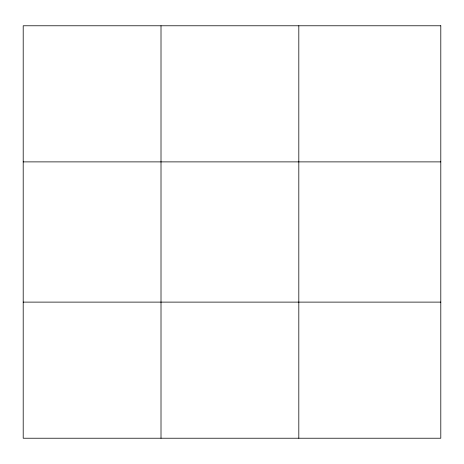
<?xml version="1.0" encoding="UTF-8"?>
<svg xmlns="http://www.w3.org/2000/svg" width="464" height="464" viewBox="0 0 464 464"><rect width="100%" height="100%" fill="white"/><g stroke="black" fill="none" stroke-linecap="round" stroke-linejoin="round"><path stroke-width="0.7" d="M161.008 438.225L161.008 25.775M298.816 438.225L298.816 25.775M23.2 161.884L440.8 161.884M23.2 302.116L440.8 302.116M440.8 25.775L23.2 25.775L23.2 438.225L440.8 438.225L440.8 25.775"/></g></svg>
